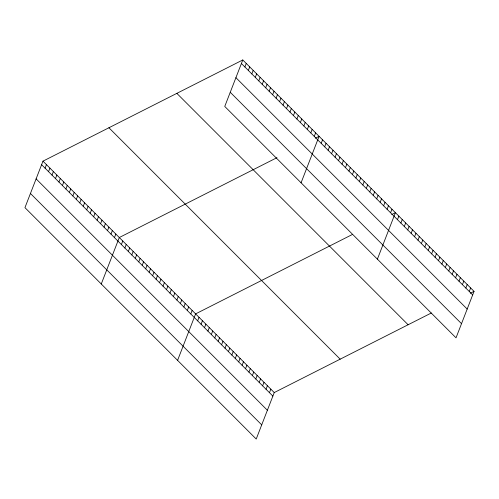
<?xml version="1.0" encoding="UTF-8"?>
<svg xmlns="http://www.w3.org/2000/svg" width="499" height="499" viewBox="0 0 499 499"><rect width="100%" height="100%" fill="white"/><g stroke="black" fill="none" stroke-linecap="round" stroke-linejoin="round"><path stroke-width="0.75" d="M242.782 59.961L224.756 106.443L456.024 337.842L474.05 291.36L242.782 59.961L42.976 161.158L24.95 207.64L256.218 439.039L274.244 392.557L431.317 313.004M45.078 168.169L46.444 164.633M48.546 171.637L49.919 168.101M52.015 175.112L53.387 171.575M55.483 178.58L56.855 175.043M58.951 182.054L60.323 178.517M62.419 185.522L63.791 181.985M65.887 188.99L67.259 185.46M69.361 192.464L70.727 188.928M72.829 195.932L74.201 192.402M76.297 199.407L77.669 195.87M79.765 202.875L81.137 199.344M83.233 206.349L84.605 202.812M86.701 209.817L88.073 206.287M90.176 213.291L91.542 209.755M93.644 216.759L95.016 213.223M97.112 220.234L98.484 216.697M100.58 223.702L101.952 220.165M104.048 227.176L105.42 223.639M107.516 230.644L108.888 227.107M110.99 234.118L112.356 230.582M114.458 237.586L115.83 234.05M101.266 284L119.298 237.524L276.976 157.659M121.394 244.529L122.766 240.992M124.862 247.997L126.235 244.466M128.33 251.471L129.703 247.934M131.798 254.939L133.171 251.409M135.273 258.413L136.639 254.877M138.741 261.881L140.113 258.351M142.209 265.356L143.581 261.819M145.677 268.824L147.049 265.293M149.145 272.298L150.517 268.761M152.613 275.766L153.985 272.229M156.087 279.24L157.453 275.704M159.555 282.708L160.928 279.172M244.878 66.966L246.25 63.435M163.023 286.183L164.396 282.646M248.346 70.44L249.718 66.903M166.491 289.651L167.864 286.114M251.814 73.908L253.186 70.378M169.959 293.125L171.332 289.588M255.288 77.382L256.654 73.846M173.427 296.593L174.8 293.056M258.756 80.85L260.129 77.32M176.902 300.061L178.268 296.531M262.224 84.325L263.597 80.788M180.37 303.535L181.742 299.999M265.693 87.793L267.065 84.262M183.838 307.004L185.21 303.473M269.161 91.267L270.533 87.73M187.306 310.478L188.678 306.941M272.629 94.735L274.001 91.198M190.774 313.946L192.146 310.415M276.103 98.209L277.469 94.673M177.588 360.359L195.614 313.883L352.681 234.33M279.571 101.677L280.937 98.141M197.66 320.838L199.032 317.308M283.039 105.152L284.411 101.615M201.085 324.263L202.451 320.726M286.507 108.62L287.879 105.083M204.503 327.681L205.869 324.144M289.975 112.094L291.347 108.557M207.921 331.099L209.293 327.569M293.443 115.562L294.815 112.026M211.339 334.523L212.711 330.987M296.911 119.03L298.283 115.5M214.757 337.942L216.129 334.411M300.386 122.505L301.752 118.968M218.175 341.366L219.548 337.829M303.854 125.973L305.226 122.442M221.593 344.784L222.966 341.247M307.322 129.447L308.694 125.91M225.012 348.202L226.384 344.672M310.79 132.915L312.162 129.384M228.43 351.627L229.802 348.09M314.258 136.389L315.63 132.853M231.848 355.045L233.22 351.514M301.072 182.802L319.098 136.327L315.437 138.179M235.272 358.469L236.638 354.932M321.2 143.332L322.566 139.795M238.69 361.887L240.056 358.351M324.668 146.8L326.04 143.269M242.109 365.312L243.481 361.775M328.136 150.274L329.508 146.737M245.527 368.73L246.899 365.193M331.604 153.742L332.976 150.205M248.945 372.148L250.317 368.618M335.072 157.216L336.445 153.68M252.363 375.572L253.735 372.036M338.54 160.684L339.913 157.148M255.781 378.991L257.153 375.454M342.015 164.159L343.381 160.622M259.199 382.415L260.572 378.878M345.483 167.627L346.855 164.09M262.617 385.833L263.99 382.296M348.951 171.101L350.323 167.564M266.036 389.251L267.408 385.721M352.419 174.569L353.791 171.032M269.46 392.676L270.826 389.139M355.887 178.037L357.259 174.507M359.355 181.511L360.727 177.975M362.823 184.979L364.195 181.449M366.297 188.454L367.663 184.917M369.765 191.922L371.137 188.391M373.233 195.396L374.606 191.859M376.701 198.864L378.074 195.334M380.169 202.338L381.542 198.802M383.637 205.806L385.01 202.27M387.112 209.281L388.478 205.744M390.58 212.749L391.952 209.212M377.394 259.162L395.42 212.686L391.752 214.539M397.466 219.641L398.838 216.104M400.884 223.059L402.256 219.529M404.302 226.484L405.675 222.947M407.72 229.902L409.093 226.371M411.139 233.326L412.511 229.79M414.563 236.744L415.929 233.208M417.981 240.162L419.347 236.632M421.399 243.587L422.772 240.05M424.817 247.005L426.19 243.475M428.236 250.429L429.608 246.893M431.654 253.848L433.026 250.311M435.072 257.266L436.444 253.735M438.49 260.69L439.862 257.153M441.908 264.108L443.28 260.578M445.326 267.533L446.699 263.996M448.744 270.951L450.117 267.414M452.169 274.375L453.535 270.838M455.587 277.793L456.959 274.257M459.005 281.211L460.377 277.681M462.423 284.636L463.796 281.099M465.841 288.054L467.214 284.517M469.26 291.478L470.632 287.942M470.389 293.219L474.05 291.36M241.41 63.498L472.678 294.897M235.915 77.669L467.183 309.068M230.251 92.271L461.519 323.67M176.846 93.357L408.113 324.755M108.913 127.763L340.181 359.161M42.976 161.158L274.244 392.557M41.604 164.695L272.878 396.094M36.109 178.867L267.377 410.265M30.445 193.469L261.713 424.867"/></g></svg>
